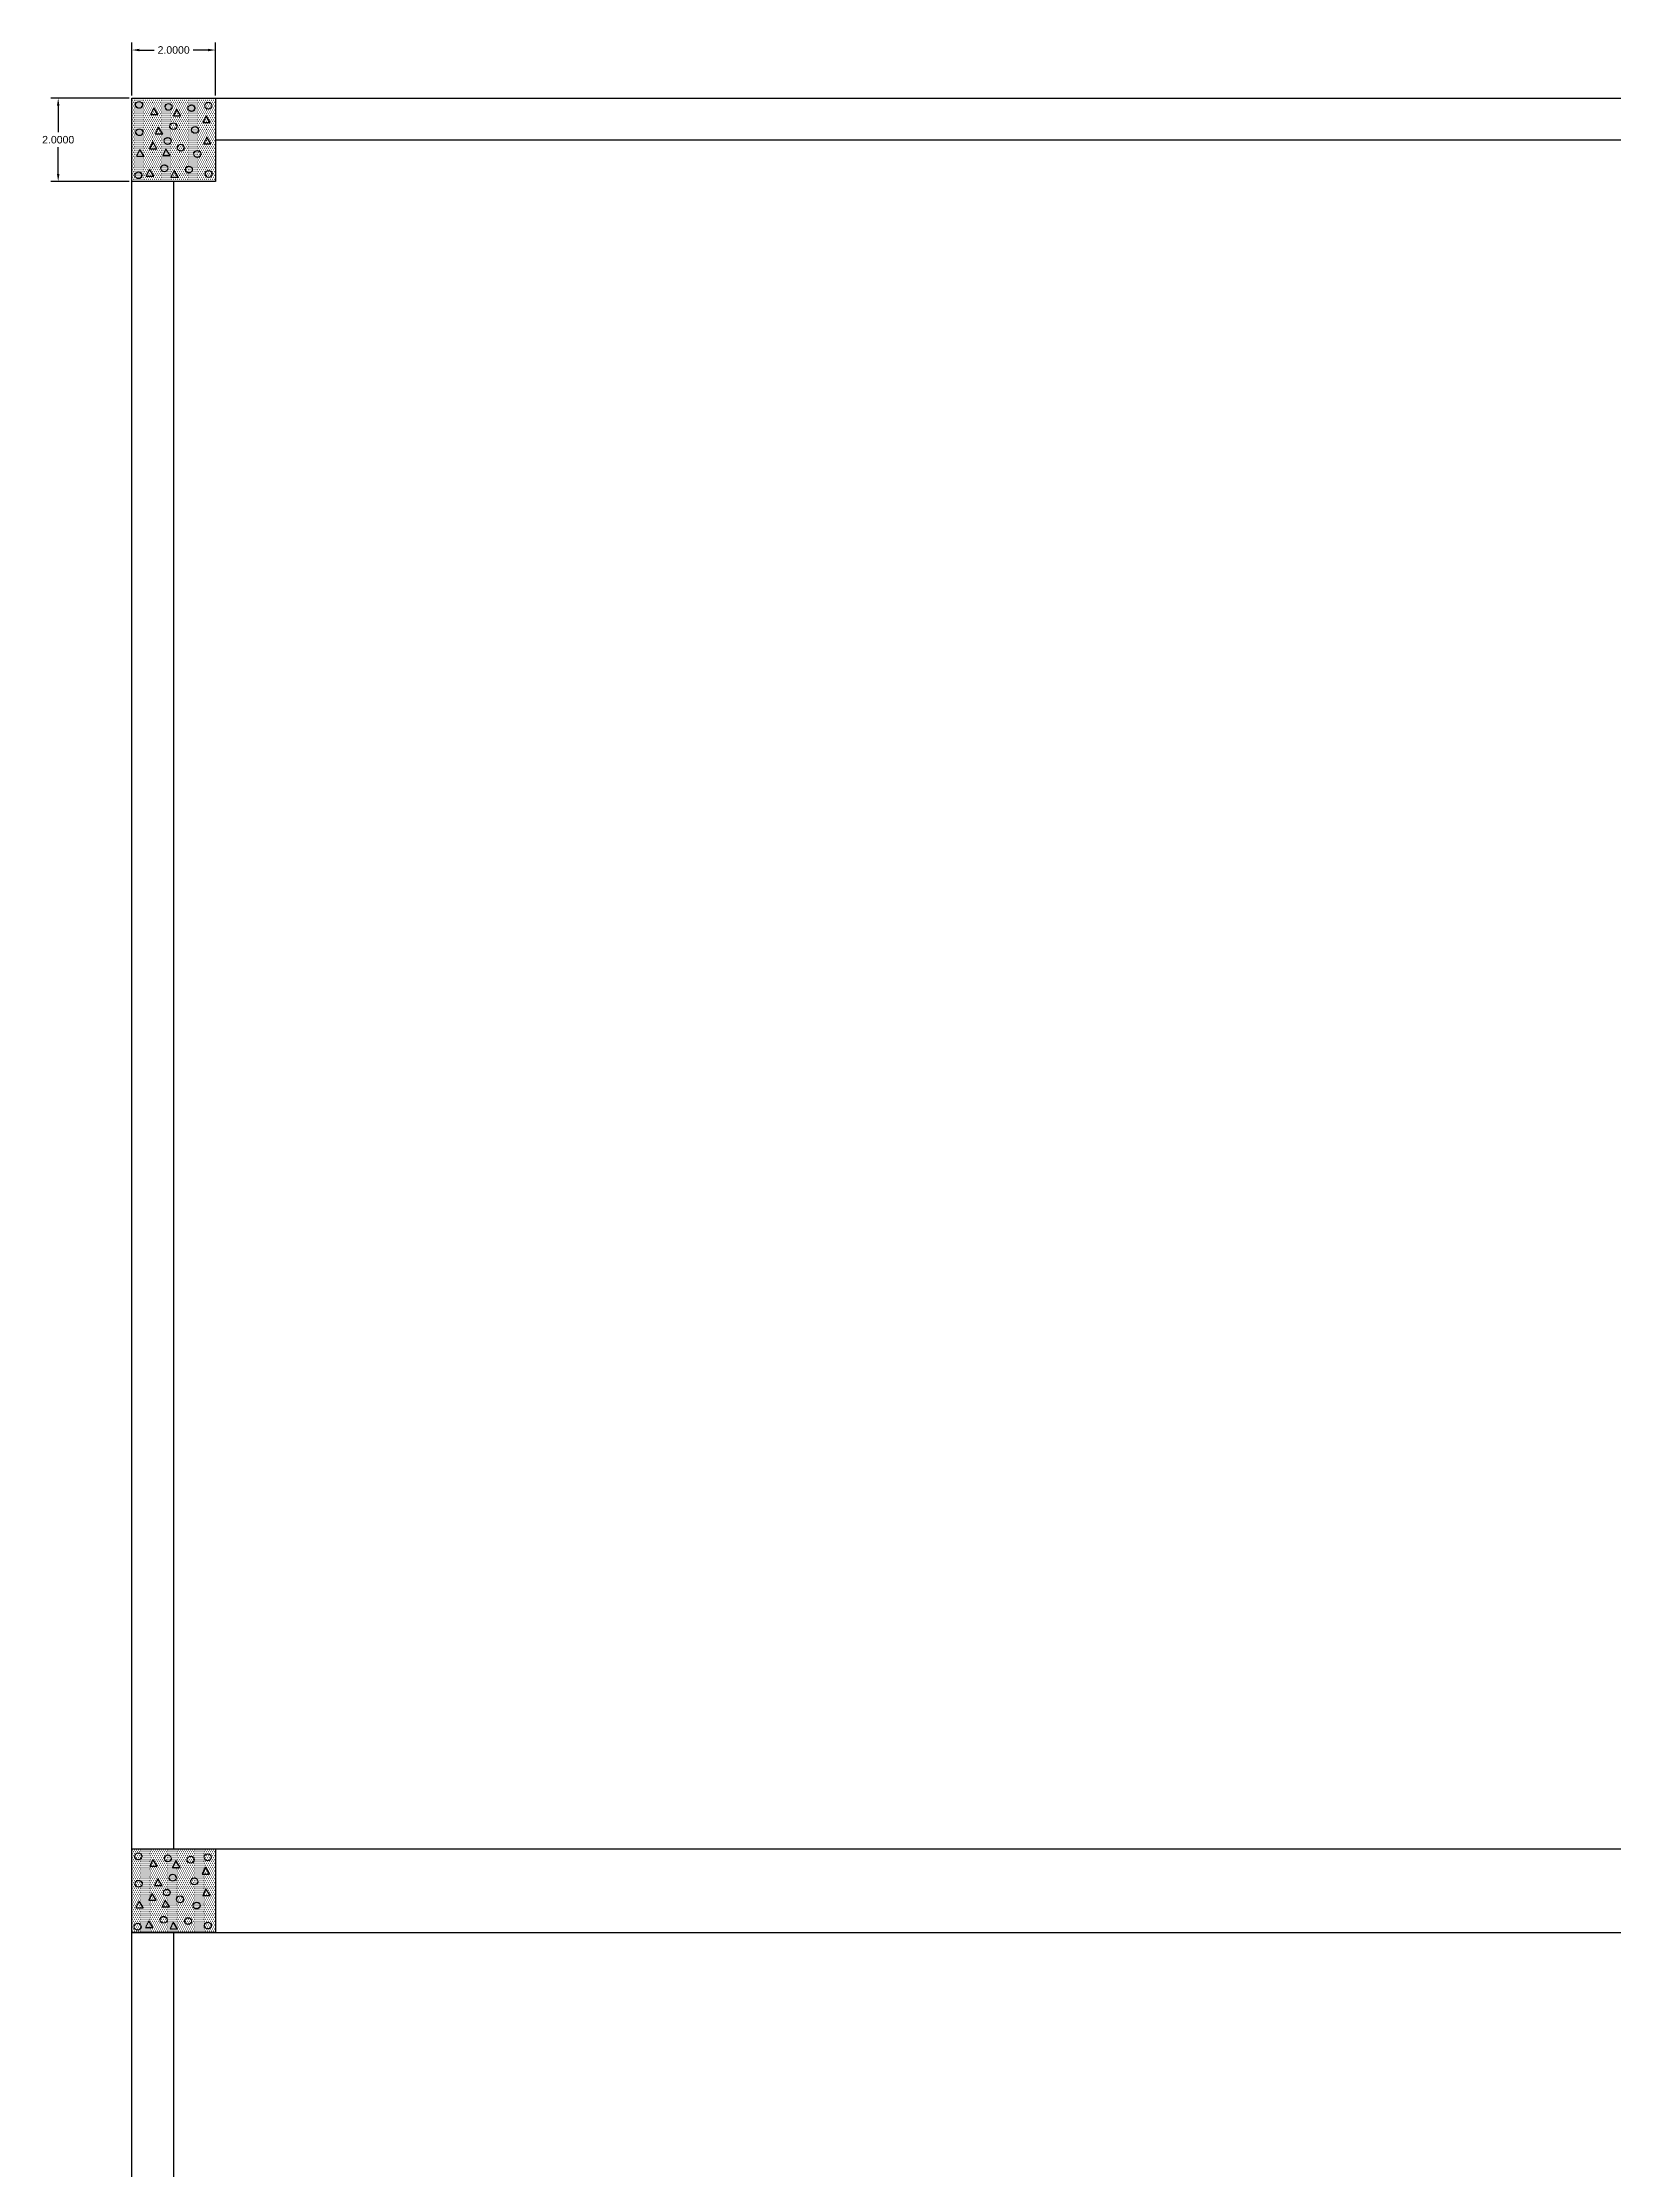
# Model space of a CAD drawing. Header units: feet. Extents: x 655 to 3246, y 42 to 1922.
# Drawn here: x 1002.8 to 1040.5, y 428.1 to 479.1 of the extents above; entities that cross this region are included whole.
import ezdxf

# ---------------------------------------------------------------- set-up
doc = ezdxf.new("R2010")
doc.units = ezdxf.units.FT
doc.header["$MEASUREMENT"] = 0
for name, color, linetype in [('beampillar', 80, 'Continuous'), ('hatch pillar', 20, 'Continuous'), ('prep side', 220, 'Continuous'), ('wall', 24, 'Continuous')]:
    doc.layers.add(name, color=color, linetype=linetype)
doc.styles.get("Standard").update_dxf_attribs({"font": 'arial.ttf'})
doc.dimstyles.get("Standard").update_dxf_attribs({"dimtxt": 0.18, "dimasz": 0.18, "dimexe": 0.18, "dimexo": 0.0625, "dimgap": 0.09, "dimtad": 0, "dimtih": 1, "dimtoh": 1, "dimdec": 4, "dimzin": 0, "dimdsep": 46, "dimtxsty": 'Standard', "dimcen": 0.09, "dimadec": 0, "dimazin": 0, "dimtfac": 1, "dimtdec": 4, "dimtofl": 0, "dimtmove": 0, "dimatfit": 3, "dimfxl": 1, "dimtolj": 1, "dimtzin": 0, "dimarcsym": 0})

# ---------------------------------------------------------------- blocks, each defined once
blk = doc.blocks.new('*D110')
at = {"color": 0, "lineweight": -2, "transparency": 16777216}
for p, q in [((1004.885, 477.777), (1002.999, 477.777)), ((1003.179, 477.597), (1003.179, 476.959)), ((1003.179, 475.957), (1003.179, 476.595)), ((1004.885, 475.777), (1002.999, 475.777))]:
    blk.add_line(p, q, dxfattribs=at)
at = {"color": 0, "transparency": 16777216}
for points in [[(1003.149, 477.597), (1003.209, 477.597), (1003.179, 477.777)], [(1003.149, 475.957), (1003.209, 475.957), (1003.179, 475.777)]]:
    blk.add_solid(points, dxfattribs=at)
at = {"layer": 'Defpoints', "color": 0, "transparency": 16777216}
for p in [(1004.948, 477.777), (1003.179, 475.777), (1004.948, 475.777)]:
    blk.add_point(p, dxfattribs=at)
at = {"color": 0, "transparency": 16777216, "insert": (1003.179, 476.777), "char_height": 0.18, "attachment_point": 5}
blk.add_mtext('\\A1;2.0000', dxfattribs=at)
blk = doc.blocks.new('*D111')
at = {"color": 0, "lineweight": -2, "transparency": 16777216}
for p, q in [((1004.948, 477.84), (1004.948, 479.109)), ((1006.948, 477.84), (1006.948, 479.109)), ((1005.128, 478.929), (1005.483, 478.929)), ((1006.768, 478.929), (1006.413, 478.929))]:
    blk.add_line(p, q, dxfattribs=at)
at = {"color": 0, "transparency": 16777216}
for points in [[(1005.128, 478.959), (1005.128, 478.899), (1004.948, 478.929)], [(1006.768, 478.959), (1006.768, 478.899), (1006.948, 478.929)]]:
    blk.add_solid(points, dxfattribs=at)
at = {"layer": 'Defpoints', "color": 0, "transparency": 16777216}
for p in [(1006.948, 478.929), (1004.948, 477.777), (1006.948, 477.777)]:
    blk.add_point(p, dxfattribs=at)
at = {"color": 0, "transparency": 16777216, "insert": (1005.948, 478.929), "char_height": 0.18, "attachment_point": 5}
blk.add_mtext('\\A1;2.0000', dxfattribs=at)
blk = doc.blocks.new('hatchedpillar')
at = {"layer": 'hatch pillar', "linetype": 'ByBlock', "true_color": 0xf4ee51}
h = blk.add_hatch(dxfattribs=at)
h.set_pattern_fill('DOTS', color=41, scale=0.74)
h.set_pattern_definition([(0, (-2, 2), (0.023125, 0.04625), [0, -0.04625])])
h.paths.add_polyline_path([(201.817, 256.418), (199.817, 256.418), (199.817, 254.418), (201.817, 254.418)])
h = blk.add_hatch(dxfattribs=at)
h.set_pattern_fill('DOTS', color=41, scale=0.74)
h.set_pattern_definition([(0, (-2.0177, -40.014843), (0.023125, 0.04625), [0, -0.04625])])
h.paths.add_polyline_path([(201.8, 214.403), (199.8, 214.403), (199.8, 212.403), (201.8, 212.403)])
at = {"layer": 'hatch pillar', "linetype": 'Continuous', "lineweight": -3, "ltscale": 2}
for p, q in [((200.339, 256.178), (200.262, 256.016)), ((200.439, 256.016), (200.339, 256.178)), ((200.887, 256.147), (200.81, 255.985)), ((200.988, 255.985), (200.887, 256.147)), ((200.262, 256.016), (200.439, 256.016)), ((200.455, 255.715), (200.378, 255.553)), ((200.555, 255.553), (200.455, 255.715)), ((200.81, 255.985), (200.988, 255.985)), ((201.595, 255.988), (201.517, 255.826)), ((201.517, 255.826), (201.695, 255.826)), ((201.695, 255.826), (201.595, 255.988)), ((200.005, 255.177), (199.928, 255.015)), ((200.105, 255.015), (200.005, 255.177)), ((200.316, 255.36), (200.238, 255.198)), ((200.238, 255.198), (200.416, 255.198)), ((200.416, 255.198), (200.316, 255.36)), ((200.378, 255.553), (200.555, 255.553)), ((200.632, 255.198), (200.555, 255.036)), ((200.733, 255.036), (200.632, 255.198)), ((201.609, 255.473), (201.532, 255.311)), ((201.532, 255.311), (201.709, 255.311)), ((201.709, 255.311), (201.609, 255.473)), ((199.928, 255.015), (200.105, 255.015)), ((200.238, 254.704), (200.161, 254.542)), ((200.339, 254.542), (200.238, 254.704)), ((200.555, 255.036), (200.733, 255.036)), ((200.826, 254.673), (200.748, 254.511)), ((200.926, 254.511), (200.826, 254.673)), ((200.161, 254.542), (200.339, 254.542)), ((200.748, 254.511), (200.926, 254.511)), ((200.321, 214.163), (200.244, 214.001)), ((200.244, 214.001), (200.422, 214.001)), ((200.422, 214.001), (200.321, 214.163)), ((200.87, 214.132), (200.792, 213.97)), ((200.792, 213.97), (200.97, 213.97)), ((200.97, 213.97), (200.87, 214.132)), ((201.577, 213.973), (201.5, 213.811)), ((201.5, 213.811), (201.677, 213.811)), ((201.677, 213.811), (201.577, 213.973)), ((200.298, 213.345), (200.221, 213.183)), ((200.398, 213.183), (200.298, 213.345)), ((200.437, 213.7), (200.36, 213.538)), ((200.36, 213.538), (200.537, 213.538)), ((200.537, 213.538), (200.437, 213.7)), ((201.591, 213.458), (201.514, 213.296)), ((201.514, 213.296), (201.691, 213.296)), ((201.691, 213.296), (201.591, 213.458)), ((199.987, 213.162), (199.91, 213)), ((199.91, 213), (200.088, 213)), ((200.088, 213), (199.987, 213.162)), ((200.221, 213.183), (200.398, 213.183)), ((200.615, 213.183), (200.537, 213.021)), ((200.537, 213.021), (200.715, 213.021)), ((200.715, 213.021), (200.615, 213.183)), ((200.221, 212.689), (200.144, 212.527)), ((200.144, 212.527), (200.321, 212.527)), ((200.321, 212.527), (200.221, 212.689)), ((200.808, 212.659), (200.731, 212.497)), ((200.731, 212.497), (200.908, 212.497)), ((200.908, 212.497), (200.808, 212.659))]:
    blk.add_line(p, q, dxfattribs=at)
for centre in [(199.987, 256.249), (200.694, 256.201), (201.243, 256.17), (201.647, 256.228), (199.994, 255.593), (200.81, 255.738), (201.329, 255.649), (200.671, 255.383), (200.988, 255.221), (201.386, 255.071), (199.973, 254.562), (200.594, 254.727), (201.181, 254.697), (201.654, 254.591), (199.969, 214.234), (201.63, 214.213), (200.677, 214.186), (200.792, 213.723), (201.225, 214.155), (199.976, 213.578), (200.653, 213.368), (200.97, 213.206), (201.312, 213.635), (200.576, 212.713), (201.163, 212.682), (201.368, 213.056), (199.955, 212.548), (201.637, 212.576)]:
    blk.add_circle(centre, 0.0821, dxfattribs=at)

msp = doc.modelspace()

# ---------------------------------------------------------------- linework, layer by layer
at = {"layer": 'beampillar', "linetype": 'ByBlock'}
for p, q in [((1004.94839, 435.77706), (1262.42174, 435.77706)), ((1004.94839, 433.77706), (1262.42174, 433.77706))]:
    msp.add_line(p, q, dxfattribs=at)
for points in [[(1004.94839, 477.77706), (1006.94839, 477.77706), (1006.94839, 475.77706), (1004.94839, 475.77706)], [(1004.94839, 435.77706), (1006.94839, 435.77706), (1006.94839, 433.77706), (1004.94839, 433.77706)]]:
    msp.add_lwpolyline(points, close=True, dxfattribs=at)
at = {"layer": 'wall', "linetype": 'ByBlock'}
for p, q in [((1004.94839, 408.30696), (1004.94839, 477.77706)), ((1004.94839, 477.77706), (1192.80932, 477.77706)), ((1006.94839, 476.77706), (1046.44839, 476.77706)), ((1005.94839, 435.77706), (1005.94839, 475.77706)), ((1005.94839, 408.30696), (1005.94839, 433.77706))]:
    msp.add_line(p, q, dxfattribs=at)

# ---------------------------------------------------------------- block references
at = {"layer": 'prep side', "linetype": 'ByBlock'}
msp.add_blockref('hatchedpillar', (805.13158, 221.36436), dxfattribs=at)

# ---------------------------------------------------------------- dimensions: what is measured, and where the dimension line sits
dim = msp.add_linear_dim(base=(1006.94794, 478.92861), p1=(1004.94794, 477.77703), p2=(1006.94794, 477.77703), dimstyle='Standard')
dim.commit()
dim.dimension.update_dxf_attribs({"geometry": '*D111', "text_midpoint": (1005.94794, 478.92861)})
dim = msp.add_linear_dim(base=(1003.17867, 475.77703), p1=(1004.94794, 477.77703), p2=(1004.94794, 475.77703), angle=90, dimstyle='Standard')
dim.commit()
dim.dimension.update_dxf_attribs({"geometry": '*D110', "text_midpoint": (1003.17867, 476.77703)})

doc.saveas('drawing.dxf')
